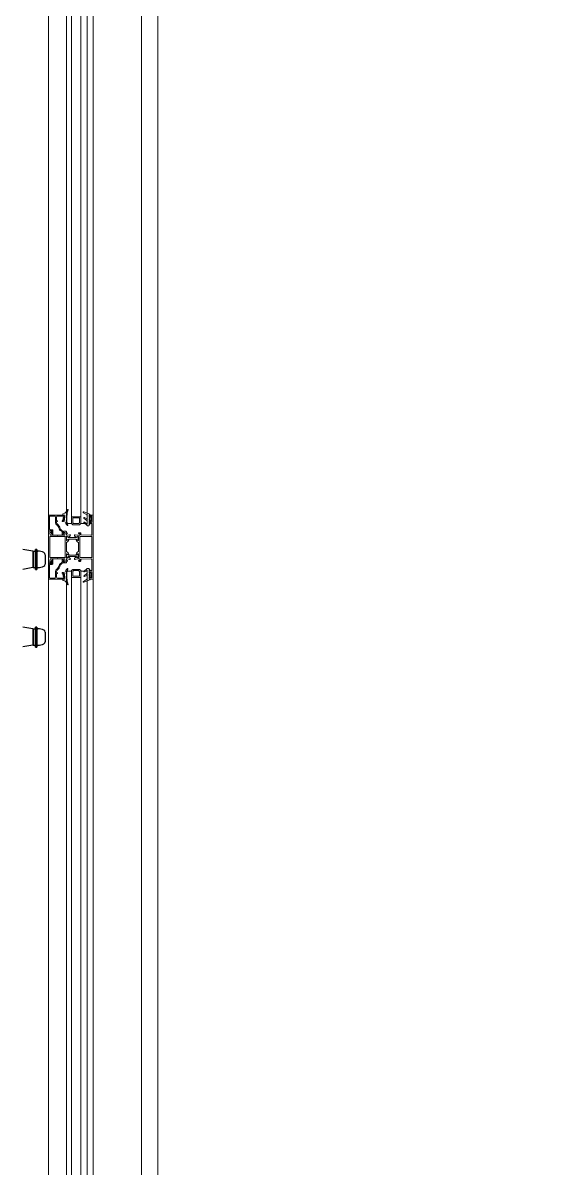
# Model space of a CAD drawing. Extents: x -2012 to 34975, y -1043 to 8321.
# Drawn here: x 30718.2 to 30783.8, y 2906.6 to 3048.3 of the extents above; entities that cross this region are included whole.
import ezdxf

# ---------------------------------------------------------------- set-up
doc = ezdxf.new("R2010")
doc.units = 0
doc.header["$LTSCALE"] = 25
doc.linetypes.add('HIDDEN', pattern=[0.375, 0.25, -0.125])
doc.layers.get('0').update_dxf_attribs({"color": 9, "lineweight": 9})
for name, color, linetype, lineweight in [('06D', 9, 'Continuous', 9), ('10', 9, 'Continuous', 9), ('15', 9, 'Continuous', 9), ('35', 9, 'Continuous', 9)]:
    doc.layers.add(name, color=color, linetype=linetype, lineweight=lineweight)

# ---------------------------------------------------------------- blocks, each defined once
blk = doc.blocks.new('AST55M13', base_point=(-120.6, -64.2))
at = {"linetype": 'Continuous'}
for points in [[(-120.6, -63.9), (-120.6, -24.599998), (-120.6, 14.700005, -0.414209), (-120.3, 15), (-115.899996, 15, -0.41421), (-115.6, 14.7), (-115.6, 12.699992, -0.41421), (-116.3, 12, -0.414214), (-116.6, 12.3), (-116.6, 13.1, 0.414214), (-117.1, 13.6), (-118.5, 13.6, 0.414214), (-119, 13.1), (-119, 6.399992, 0.414209), (-118.5, 5.9), (-117.099986, 5.9, 0.414205), (-116.6, 6.4), (-116.6, 7.20001, -0.414204), (-116.3, 7.5, -0.414214), (-115.6, 6.8), (-115.6, 3.7, -0.414214), (-116.1, 3.2), (-116.3, 3.2, -0.414214), (-116.6, 3.5), (-116.6, 4.2, 0.414214), (-116.9, 4.5), (-119, 4.5), (-119, -8.961104, 0.425432), (-117.96186, -9.960376), (-105.788552, -9.511013, 0.403077), (-105.5, -9.211232), (-105.5, -8, -0.414214), (-104.3, -6.8), (-103.392821, -6.8, -0.372826), (-102.403076, -7.657148, -0.456845), (-102.7, -8), (-104, -8, 0.414214), (-104.3, -8.3), (-104.3, -9.700012, 0.414202), (-104, -10), (-100.946604, -10), (-98.338437, -9.302068, -0.70008), (-97.584089, -10.379782), (-97.709916, -10.559482), (-99.43897, -12.27067, -0.607471), (-100.039661, -12.112259, 0.283637), (-100.258255, -11.885421), (-102.095283, -11.393179, 1.229391), (-102.4, -11.895399), (-102.4, -16.105016, 0.585524), (-101.943697, -16.361081), (-100.001669, -15.175658, -0.713652), (-99.56466, -15.537556), (-100.36784, -17.668029, -0.16709), (-100.492251, -17.818266), (-102.4, -18.982765), (-102.4, -30.217235), (-100.492251, -31.381734, -0.16709), (-100.36784, -31.531971), (-99.564658, -33.662449, -0.713657), (-100.001677, -34.024337), (-101.943707, -32.838913, 0.585511), (-102.4, -33.094985), (-102.4, -37.304601, 1.229391), (-102.095283, -37.806821), (-100.258255, -37.314579, 0.283637), (-100.039661, -37.087741, -0.607471), (-99.43897, -36.92933), (-97.709916, -38.640518), (-97.584089, -38.820218, -0.700084), (-98.338445, -39.89793), (-100.946604, -39.2), (-104.000005, -39.2, 0.414209), (-104.3, -39.5), (-104.3, -40.900004, 0.41421), (-104, -41.2), (-102.699997, -41.2, -0.456841), (-102.403076, -41.542851, -0.372826), (-103.39282, -42.4), (-104.3, -42.4, -0.414214), (-105.5, -41.2), (-105.5, -39.988768, 0.403083), (-105.788558, -39.688986), (-117.96186, -39.239624, 0.425432), (-119, -40.238896), (-119, -53.7), (-116.9, -53.7, 0.414214), (-116.6, -53.4), (-116.6, -52.69999, -0.414204), (-116.3, -52.4), (-116.09999, -52.4, -0.414208), (-115.6, -52.9), (-115.6, -56.000007, -0.414213), (-116.300007, -56.7, -0.414207), (-116.6, -56.4), (-116.6, -55.599986, 0.414205), (-117.1, -55.1), (-118.500008, -55.1, 0.414209), (-119, -55.6), (-119, -62.3, 0.414214), (-118.5, -62.8), (-117.1, -62.8, 0.414214), (-116.6, -62.3), (-116.6, -61.499993, -0.414207), (-116.3, -61.2, -0.414214), (-115.6, -61.9), (-115.6, -63.900008, -0.414206), (-115.9, -64.2), (-120.300006, -64.2, -0.414208), (-120.6, -63.9)], [(-99.249717, -12.903653), (-90.785616, -12.903653, 0.131652), (-90.285616, -12.769679), (-88.422218, -11.693846, -0.131652), (-88.272218, -11.653653), (-88.017666, -11.653653, -0.414214), (-87.717666, -11.953653), (-87.717666, -15.553653, -0.414214), (-88.017666, -15.853653), (-88.272218, -15.853653, -0.131646), (-88.422211, -15.813465), (-90.285616, -14.737628, 0.131652), (-90.785616, -14.603653), (-99.249717, -14.603653, 0.131652), (-99.749717, -14.737628), (-101.613115, -15.813461, -0.131646), (-101.763107, -15.853653), (-102.017666, -15.853653, -0.414205), (-102.317666, -15.553662), (-102.317666, -11.953653, -0.414205), (-102.017675, -11.653653), (-101.763115, -11.653653, -0.131652), (-101.613115, -11.693846), (-99.749717, -12.769679, 0.131652), (-99.249717, -12.903653)], [(-85.3, -10), (-81.1, -10), (-76.9, -10), (-76.6, -10.3), (-76.3, -10), (-67.9, -10, 0.414205), (-67.6, -9.700009), (-67.6, -8.491608, -0.365977), (-67.35, -8.195804, 0.365977), (-67.1, -7.9), (-67.1, -6.8, 0.414195), (-67.399981, -6.5), (-68.3, -6.5, 0.36597), (-68.595803, -6.749993, -0.366034), (-68.89166, -7), (-69.3, -7, -0.414202), (-69.6, -6.700012), (-69.6, -6.5, -0.414214), (-68.1, -5), (-65.9, -5, -0.414207), (-65.6, -5.299994), (-65.6, -43.9, -0.414201), (-65.899987, -44.2), (-68.1, -44.2, -0.414214), (-69.6, -42.7), (-69.6, -42.5, -0.414207), (-69.300007, -42.2), (-68.891668, -42.2, -0.366034), (-68.595804, -42.45, 0.365977), (-68.3, -42.7), (-67.4, -42.7, 0.414206), (-67.1, -42.400008), (-67.1, -41.3, 0.365977), (-67.35, -41.004196, -0.365977), (-67.6, -40.708392), (-67.6, -39.5, 0.4142), (-67.899986, -39.2), (-76.3, -39.2), (-76.6, -38.9), (-76.9, -39.2), (-85.3, -39.2, 0.4142), (-85.6, -39.499986), (-85.6, -40.708392, -0.365977), (-85.85, -41.004196, 0.365977), (-86.1, -41.3), (-86.1, -42.4, 0.414199), (-85.800015, -42.7), (-84.9, -42.7, 0.365977), (-84.604196, -42.45, -0.366034), (-84.308332, -42.2), (-83.9, -42.2, -0.414214), (-83.6, -42.5), (-83.6, -42.7, -0.414214), (-85.1, -44.2), (-86.8, -44.2, -0.414214), (-87.6, -43.4), (-87.6, -42.7, 0.414205), (-87.899991, -42.4), (-88.10718, -42.4, -0.372825), (-89.096923, -41.542857, -0.45685), (-88.8, -41.2), (-87.9, -41.2, 0.414198), (-87.6, -40.900016), (-87.6, -39.5, 0.414214), (-87.9, -39.2), (-89.053396, -39.2), (-91.661555, -39.89793, -0.700084), (-92.415911, -38.820218), (-92.290084, -38.640518), (-90.56103, -36.92933, -0.607471), (-89.960339, -37.087741, 0.283637), (-89.741745, -37.314579), (-87.904717, -37.806821, 1.229391), (-87.6, -37.304601), (-87.6, -33.094984, 0.585516), (-88.056297, -32.838916), (-89.998323, -34.024337, -0.713656), (-90.435343, -33.66245), (-89.63216, -31.531971, -0.241095), (-89.507749, -31.381734), (-87.6, -30.217235), (-87.6, -18.982765), (-89.507749, -17.818266, -0.167084), (-89.632158, -17.668036), (-90.43534, -15.537556, -0.713656), (-89.998329, -15.17566), (-88.056303, -16.361081, 0.585518), (-87.6, -16.105021), (-87.6, -11.895399, 1.229391), (-87.904717, -11.393179), (-89.741745, -11.885421, 0.283637), (-89.960339, -12.112259, -0.607471), (-90.56103, -12.27067), (-92.290084, -10.559482), (-92.415911, -10.379782, -0.700084), (-91.661555, -9.30207), (-89.053396, -10), (-87.9, -10, 0.414206), (-87.6, -9.700008), (-87.6, -8.3, 0.414206), (-87.899992, -8), (-88.8, -8, -0.456844), (-89.096924, -7.657149, -0.372825), (-88.107186, -6.8), (-87.9, -6.8, 0.414214), (-87.6, -6.5), (-87.6, -5.800024, -0.414222), (-86.8, -5), (-85.1, -5, -0.414214), (-83.6, -6.5), (-83.6, -6.7, -0.414201), (-83.899987, -7), (-84.308332, -7, -0.366034), (-84.604196, -6.75, 0.365977), (-84.9, -6.5), (-85.8, -6.5, 0.414199), (-86.1, -6.799985), (-86.1, -7.9, 0.365977), (-85.85, -8.195804, -0.365977), (-85.6, -8.491608), (-85.6, -9.7, 0.414214), (-85.3, -10)], [(-99.249717, -36.296347), (-90.785616, -36.296347, -0.131652), (-90.285616, -36.430321), (-88.422218, -37.506154, 0.131643), (-88.272229, -37.546347), (-88.017666, -37.546347, 0.414214), (-87.717666, -37.246347), (-87.717666, -33.646347, 0.414214), (-88.017666, -33.346347), (-88.272218, -33.346347, 0.131652), (-88.422218, -33.386539), (-90.285616, -34.462372, -0.131652), (-90.785616, -34.596347), (-99.249717, -34.596347, -0.131652), (-99.749717, -34.462372), (-101.613115, -33.386539, 0.131652), (-101.763115, -33.346347), (-102.017666, -33.346347, 0.414205), (-102.317666, -33.646338), (-102.317666, -37.246347, 0.414205), (-102.017675, -37.546347), (-101.763115, -37.546347, 0.131649), (-101.613118, -37.506156), (-99.749717, -36.430321, -0.131652), (-99.249717, -36.296347)]]:
    blk.add_lwpolyline(points, format="xyb", close=True, dxfattribs=at)
for points in [[(-119, -24.6), (-119, -37.6), (-104.1, -37.6), (-104.1, -11.6), (-119, -11.6), (-119, -24.6)], [(-76.55, -11.6), (-85.9, -11.6), (-85.9, -37.6), (-67.2, -37.6), (-67.2, -11.6), (-76.55, -11.6)]]:
    blk.add_lwpolyline(points, close=True, dxfattribs=at)
blk = doc.blocks.new('AS25G13', base_point=(534.475891, 569.218076))
at = {"linetype": 'Continuous'}
blk.add_lwpolyline([(554.475892, 593.818076), (554.475892, 574.618076, -0.414213), (554.175891, 574.318077), (553.575892, 574.318076, -0.414213), (553.275891, 574.618077), (553.275892, 574.818076), (550.275892, 574.818076), (550.275892, 572.118076), (550.625892, 571.916004, -0.414213), (550.735699, 571.506195), (549.749855, 569.798664, -0.767327), (549.075893, 569.979252), (549.075892, 575.018076, -0.414213), (550.075891, 576.018077), (552.775892, 576.018076, 0.414213), (553.275892, 576.518077), (553.275892, 592.418076, 0.414213), (552.775892, 592.918077), (546.871944, 592.918076, 0.414213), (545.871944, 591.918078), (545.871944, 584.702506, -0.236642), (544.585327, 582.137556, 0.18958), (541.498237, 577.158525, -0.197358), (540.185462, 575.110574), (538.643454, 574.030849, 0.244575), (537.875891, 572.556375), (537.875892, 569.763782, -0.767327), (536.857591, 569.490929), (535.716084, 571.468076, -0.577351), (535.975892, 571.918076), (536.675892, 571.918076), (536.675892, 572.556375, -0.244575), (537.955162, 575.013831), (539.49717, 576.093557, 0.197358), (540.317654, 577.373526, -0.18958), (543.867808, 583.099413, 0.236642), (544.671943, 584.702506), (544.671944, 585.818076, 0.414213), (544.371944, 586.118076), (543.971944, 586.118076, -0.414213), (543.671943, 586.418077), (543.671944, 586.818076, -0.414213), (543.971944, 587.118076), (544.171944, 587.118076, 0.414213), (544.671944, 587.618077), (544.671944, 591.918076, 0.414213), (543.671945, 592.918077), (536.175892, 592.918076, 0.41421), (535.675892, 592.418082), (535.675892, 591.901674, 0.127549), (535.764127, 591.561462, -0.098841), (537.104101, 587.384163, 0.366972), (537.386354, 587.117731, -0.399303), (537.671943, 586.818828), (537.671944, 586.418076, -0.414213), (537.371943, 586.118077), (536.46398, 586.118076, -0.400156), (535.964546, 586.594267, 0.114883), (534.725891, 590.959305, -0.126996), (534.475891, 591.927552), (534.475892, 593.818076, -0.414213), (534.775892, 594.118076), (554.175892, 594.118076, -0.414213), (554.475892, 593.818076)], format="xyb", close=True, dxfattribs=at)
blk = doc.blocks.new('AS01_16_02', base_point=(27.384856, 2.668764))
at = {"color": 0, "linetype": 'Continuous'}
for points in [[(21.277248, -1.392543, -0.892559), (21.744295, -0.515583), (24.521509, -1.857477, 0.502534), (24.860099, -2.298316, 0.502534), (25.184856, -1.847189), (25.184856, 1.7, 0.155072), (24.261958, 3.275501), (20.430427, 5.552607, -0.865076), (21.019614, 6.583639), (28.412964, 3.675712, -0.696768), (28.399147, 3.019187), (27.721583, 2.785098, 0.319818), (27.384856, 2.312508), (27.384856, 0.05, 0.414214), (27.684856, -0.25), (28.08642, -0.25, 0.396012), (28.385833, 0.03125, -0.682513), (29.272546, 0.315748), (30.127622, -0.734156, -0.172553), (30.284856, -1.176202), (30.284856, -3.723798, -0.172553), (30.127622, -4.165844), (29.272546, -5.215748, -0.682513), (28.385833, -4.93125, 0.396012), (28.08642, -4.65), (27.684856, -4.65, 0.414214), (27.384856, -4.95), (27.384856, -10.2, -0.414214), (27.084856, -10.5), (25.297074, -10.5, -0.18412), (24.964264, -10.373145), (21.227908, -7.040675, -0.881574), (21.79023, -6.223317), (24.51762, -8.055238, 1.121155), (25.184856, -8.202566), (25.184856, -4.921445, 0.698065), (24.633969, -4.152563), (21.277248, -1.392543)], [(27.72879, -3.456066, 0.198912), (27.834856, -3.5), (28.734856, -3.5, 0.414214), (28.884856, -3.35), (28.884856, -1.55, 0.414214), (28.734856, -1.4), (27.834856, -1.4, 0.414214), (27.684856, -1.55), (27.684856, -3.35, 0.198912), (27.72879, -3.456066)]]:
    blk.add_lwpolyline(points, format="xyb", close=True, dxfattribs=at)
blk = doc.blocks.new('p-dograma-catikati')
at = {"layer": '06D'}
for points in [[(-4, -0.02), (-4, -674.37)], [(1.5, -674.37), (1.5, -0.02)]]:
    blk.add_lwpolyline(points, dxfattribs=at)
at = {"layer": '10', "ltscale": 1000}
for p, q in [((-2.25, -128.22), (-2.25, -128.18)), ((-2.03, -128.25), (-2.23, -128.25)), ((-2.02, -128.61), (-2.01, -128.59)), ((-2, -128.54), (-2, -128.28)), ((-0.03, -128.45), (-1.17, -128.45)), ((-1.17, -128.45), (-1.17, -129.3)), ((-0.18, -128.6), (-1.02, -128.6)), ((-1.02, -128.6), (-1.02, -129.2)), ((-0.18, -129.2), (-0.18, -128.6)), ((-0.03, -129.3), (-0.03, -128.45)), ((-1.6, -129.49), (-1.6, -129.5)), ((-1.17, -129.3), (-1.02, -129.45)), ((-1.02, -129.2), (-0.92, -129.3)), ((-1.02, -129.45), (-0.18, -129.45)), ((-0.92, -129.3), (-0.28, -129.3)), ((-0.28, -129.3), (-0.18, -129.2)), ((-0.18, -129.45), (-0.03, -129.3)), ((-2.02, -135.81), (-2.01, -135.83)), ((-2, -135.88), (-2, -136.14)), ((-1.6, -134.93), (-1.6, -134.91)), ((-1.17, -135.12), (-1.02, -134.97)), ((-1.17, -135.97), (-1.17, -135.12)), ((-0.03, -135.97), (-1.17, -135.97)), ((-1.02, -134.97), (-0.18, -134.97)), ((-1.02, -135.22), (-0.92, -135.12)), ((-1.02, -135.82), (-1.02, -135.22)), ((-0.18, -135.82), (-1.02, -135.82)), ((-0.92, -135.12), (-0.28, -135.12)), ((-0.28, -135.12), (-0.18, -135.22)), ((-0.18, -134.97), (-0.03, -135.12)), ((-0.18, -135.22), (-0.18, -135.82)), ((-0.03, -135.12), (-0.03, -135.97)), ((-2.25, -136.2), (-2.25, -136.24)), ((-2.03, -136.17), (-2.23, -136.17))]:
    blk.add_line(p, q, dxfattribs=at)
at = {"layer": '10', "ltscale": 1000, "extrusion": (0, 0, -1)}
for centre, major_axis, start_param, end_param in [((-2.16, -128.18), (0, 0.1), -1.570624, -0.201547), ((-2.23, -128.22), (0, 0.03), 3.141594, 4.712388), ((-2.33, -127.3), (0, 0.8), 1.91468, 2.940113), ((-1.56, -128.77), (0, 0.529), 4.309664, 5.017382), ((-2.03, -128.28), (0, 0.03), 0.000001, 1.570795), ((-2.09, -128.54), (0, 0.1), 1.57081, 2.088079), ((1.15, -128.68), (0, 3.2), 4.537008, 4.882121), ((0.95, -128.59), (0, 2.97), -1.417848, -1.224878), ((-1.62, -127.58), (0, 0.03), -1.226975, -0.000032), ((-1.62, -127.58), (0, 0.03), 0.00045, 1.852781), ((-1.04, -128.68), (0, 1.11), 3.811733, 4.445523), ((-1.36, -129.19), (0, 0.391), 3.92704, 4.587994), ((-1.65, -129.5), (0, 0.05), 1.571021, 3.466754), ((-1.64, -129.5), (0, 0.0382), 0.62909, 1.300096)]:
    blk.add_ellipse(centre, major_axis=major_axis, ratio=0.909091, start_param=start_param, end_param=end_param, dxfattribs=at)
at = {"layer": '10', "ltscale": 1000}
for centre, major_axis, start_param, end_param in [((-1.56, -135.65), (0, 0.529), 1.168071, 1.875789), ((-1.04, -135.73), (0, 1.11), 0.67014, 1.30393), ((-2.09, -135.88), (0, 0.1), -1.570782, -1.053513), ((1.15, -135.73), (0, 3.2), 1.395415, 1.740528), ((-1.36, -135.22), (0, 0.391), 0.785447, 1.446401), ((-1.65, -134.91), (0, 0.05), -1.570571, 0.325162), ((-1.64, -134.92), (0, 0.0382), 3.770683, 4.441689), ((-2.23, -136.2), (0, 0.03), 0.000001, 1.570795), ((-2.16, -136.24), (0, 0.1), 1.570969, 2.940045), ((-2.33, -137.12), (0, 0.8), -1.226913, -0.20148), ((-2.03, -136.14), (0, 0.03), 3.141594, 4.712388), ((0.95, -135.82), (0, 2.97), 1.723745, 1.916715), ((-1.62, -136.84), (0, 0.03), 1.914618, 3.141561), ((-1.62, -136.84), (0, 0.03), 3.142043, 4.994373)]:
    blk.add_ellipse(centre, major_axis=major_axis, ratio=0.909091, start_param=start_param, end_param=end_param, dxfattribs=at)
at = {"layer": '15', "elevation": 0}
for points in [[(-1.17, -129.3), (-1.17, 1.41), (-1.77, 1.41), (-1.77, -129.3), (-1.17, -129.3)], [(-0.03, -129.3), (-0.03, 1.41), (0.77, 1.41), (0.77, -129.3), (-0.03, -129.3)], [(-1.17, -265.82), (-1.17, -135.2), (-1.77, -135.2), (-1.77, -265.82), (-1.17, -265.82)], [(-0.03, -265.82), (-0.03, -135.2), (0.77, -135.2), (0.77, -265.82), (-0.03, -265.82)]]:
    blk.add_lwpolyline(points, dxfattribs=at)
at = {"layer": '10', "ltscale": 1000, "xscale": 0.1, "yscale": 0.1, "zscale": 0.1, "rotation": 180}
for name, p in [('AST55M13', (1.5, -128.25)), ('AS25G13', (-2, -133.68))]:
    blk.add_blockref(name, p, dxfattribs=at)
at = {"layer": '10', "ltscale": 1000, "extrusion": (0, 0, -1), "xscale": 0.1, "yscale": 0.1, "zscale": -0.1}
blk.add_blockref('AS25G13', (2, -130.74), dxfattribs=at)
at = {"layer": '10', "ltscale": 1000, "xscale": 0.1, "yscale": 0.1, "zscale": 0.1}
blk.add_blockref('AS01_16_02', (1, -128.25), dxfattribs=at)
at = {"layer": '10', "ltscale": 1000, "extrusion": (0, 0, -1), "xscale": 0.1, "yscale": 0.1, "zscale": -0.1, "rotation": 180}
blk.add_blockref('AS01_16_02', (-1, -136.17), dxfattribs=at)
blk = doc.blocks.new('ciftkanatdograma_pr2')
at = {"layer": '06D', "lineweight": 25, "ltscale": 0.5}
for p, q in [((-81.14, -8.54), (-81.37, -7.32)), ((-79.14, -8.54), (-78.9, -7.32)), ((-71.53, -8.54), (-71.77, -7.32)), ((-69.53, -8.54), (-69.3, -7.32)), ((-81.41, -8.88), (-78.93, -8.88)), ((-81.41, -8.88, 0), (-78.93, -8.88, 0)), ((-78.93, -9.03), (-81.41, -9.03)), ((-78.93, -9.03, 0), (-81.41, -9.03, 0)), ((-79.14, -8.54), (-81.14, -8.54)), ((-81.14, -8.58), (-81.14, -8.88)), ((-79.14, -8.58), (-81.14, -8.58)), ((-81.14, -8.58, 0), (-81.14, -8.88, 0)), ((-79.14, -8.58, 0), (-81.14, -8.58, 0)), ((-81.14, -9.03), (-81.14, -9.17)), ((-81.14, -9.03, 0), (-81.14, -9.17, 0)), ((-79.14, -8.58), (-79.14, -8.88)), ((-79.14, -8.58, 0), (-79.14, -8.88, 0)), ((-79.14, -9.03), (-79.14, -9.17)), ((-79.14, -9.03, 0), (-79.14, -9.17, 0)), ((-71.8, -8.88), (-69.33, -8.88)), ((-71.8, -8.88, 0), (-69.33, -8.88, 0)), ((-69.33, -9.03), (-71.8, -9.03)), ((-69.33, -9.03, 0), (-71.8, -9.03, 0)), ((-69.53, -8.54), (-71.53, -8.54)), ((-71.53, -8.58), (-71.53, -8.88)), ((-69.53, -8.58), (-71.53, -8.58)), ((-71.53, -8.58, 0), (-71.53, -8.88, 0)), ((-69.53, -8.58, 0), (-71.53, -8.58, 0)), ((-71.53, -9.03), (-71.53, -9.17)), ((-71.53, -9.03, 0), (-71.53, -9.17, 0)), ((-69.53, -8.58), (-69.53, -8.88)), ((-69.53, -8.58, 0), (-69.53, -8.88, 0)), ((-69.53, -9.03), (-69.53, -9.17)), ((-69.53, -9.03, 0), (-69.53, -9.17, 0)), ((-79.55, -10.06, 0), (-80.72, -10.06, 0)), ((-69.95, -10.06, 0), (-71.12, -10.06, 0))]:
    blk.add_line(p, q, dxfattribs=at)
at = {"layer": '06D', "lineweight": 25, "ltscale": 0.5, "elevation": 0}
for points in [[(-78.93, -8.88), (-81.41, -8.88), (-81.41, -9.03), (-78.93, -9.03)], [(-69.33, -8.88), (-71.8, -8.88), (-71.8, -9.03), (-69.33, -9.03)]]:
    blk.add_lwpolyline(points, close=True, dxfattribs=at)
at = {"layer": '06D'}
blk.add_lwpolyline([(-2, -22), (-2, -24), (-148, -24), (-148, -22)], dxfattribs=at)
at = {"layer": '06D', "lineweight": 25, "ltscale": 0.5}
for centre, radius, start, end in [((-79.74, -9.27, 0), 1.4, 176.0974, 206.7398), ((-80.72, -9.76, 0), 0.3, 206.7398, 270), ((-79.55, -9.76, 0), 0.3, 270, 333.2602), ((-80.53, -9.27, 0), 1.4, 333.2602, 3.9026), ((-70.14, -9.27, 0), 1.4, 176.0974, 206.7398), ((-71.12, -9.76, 0), 0.3, 206.7398, 270), ((-69.95, -9.76, 0), 0.3, 270, 333.2602), ((-70.92, -9.27, 0), 1.4, 333.2602, 3.9026)]:
    blk.add_arc(centre, radius, start, end, dxfattribs=at)

msp = doc.modelspace()

# ---------------------------------------------------------------- linework, layer by layer
at = {"layer": '35'}
msp.add_lwpolyline([(31405.84, 3127.5), (31405.84, 3127.5), (30732.84, 3127.5), (30732.84, 2509.5), (30792.84, 2509.5), (30792.84, 2433.2), (31508.84, 2433.2), (31508.84, 2509.5), (31585.34, 2509.5), (31585.34, 3127.5), (31495.84, 3127.5), (31495.84, 3127.5)], close=True, dxfattribs=at)

# ---------------------------------------------------------------- block references
msp.add_blockref('p-dograma-catikati', (30725.34, 3115.7))
at = {"layer": '10', "linetype": 'HIDDEN', "rotation": 90}
msp.add_blockref('ciftkanatdograma_pr2', (30710.84, 3052.5), dxfattribs=at)

doc.saveas('drawing.dxf')
